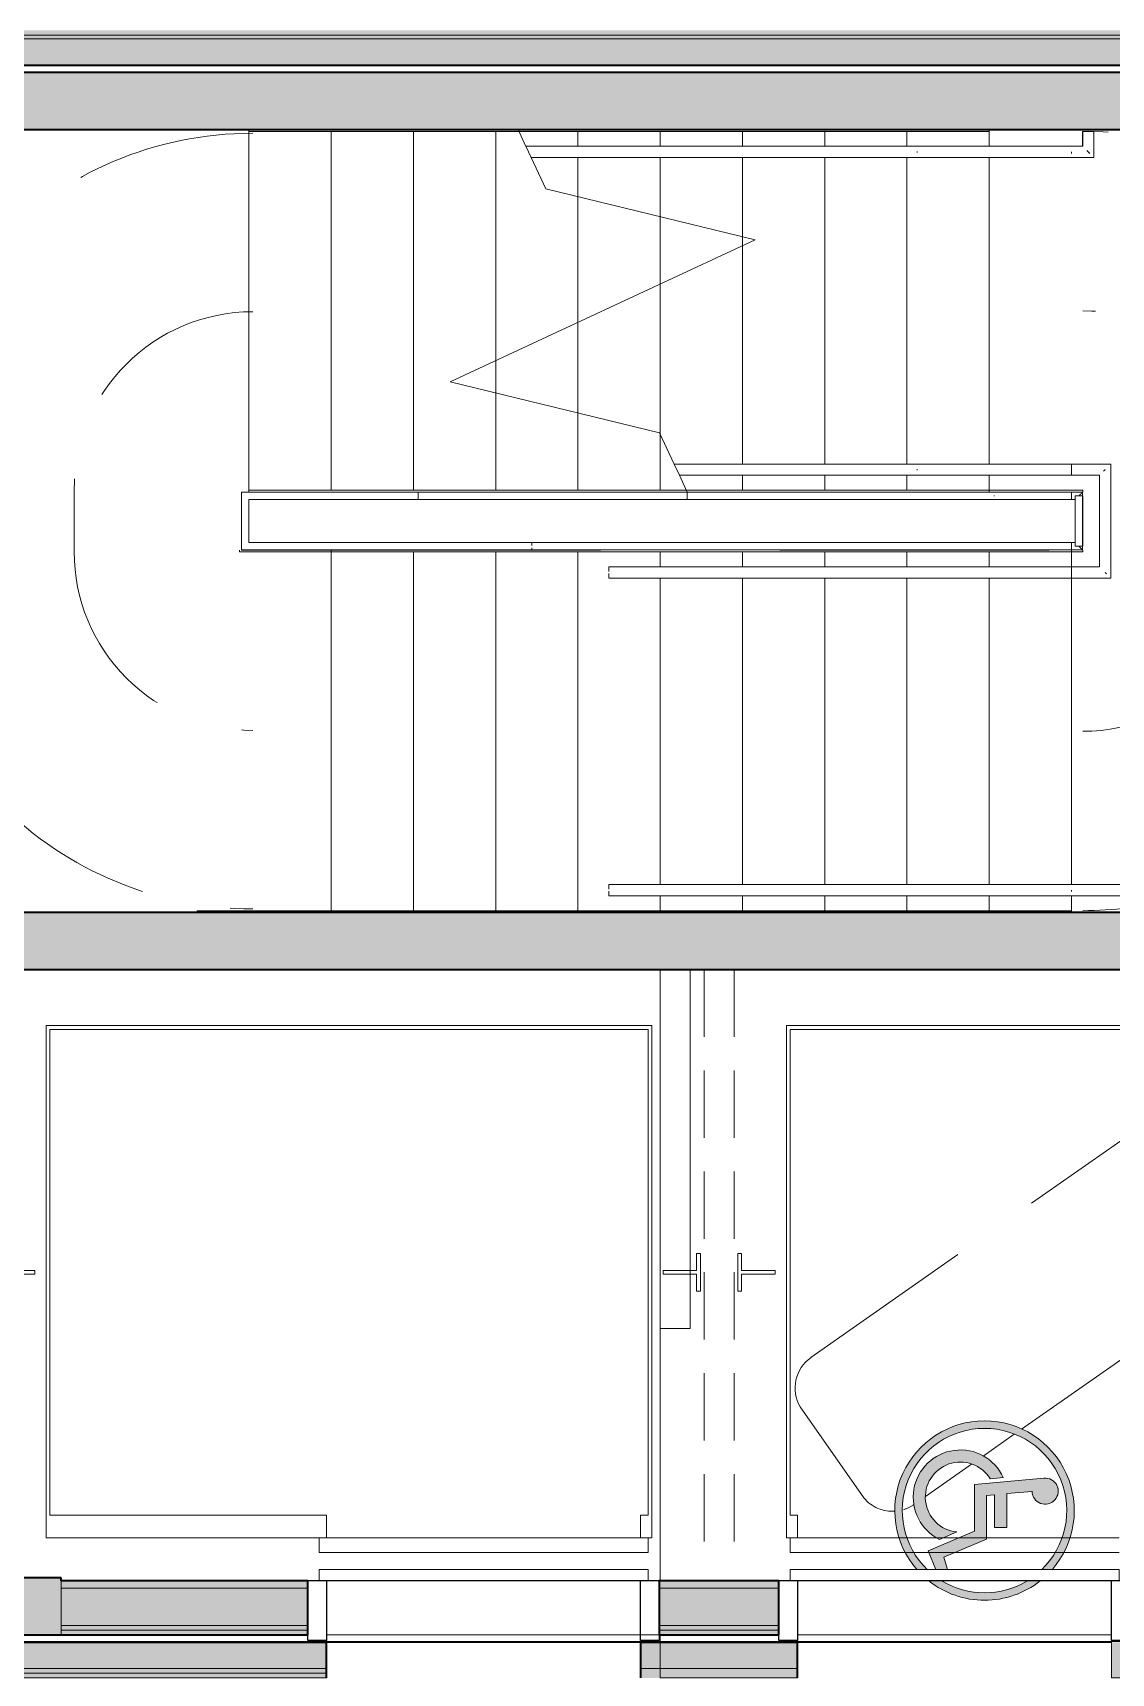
# Model space of a CAD drawing. Header units: inches. Extents: x 6 to 8416, y -388 to 6104.
# Drawn here: x 7378 to 7522.2, y 374.9 to 594.4 of the extents above; entities that cross this region are included whole.
import ezdxf

# ---------------------------------------------------------------- set-up
doc = ezdxf.new("R2010")
doc.units = ezdxf.units.IN
doc.header["$MEASUREMENT"] = 0
for name, pattern in [('Hidden 1_16_', [36, 24, -12]), ('Hidden 3_16_', [13.5, 9, -4.5]), ('Overhead 3_32_', [60, 36, -24])]:
    doc.linetypes.add(name, pattern=pattern)
for name, color, linetype, lineweight in [('A-DETL-GENF', 92, 'Continuous', 13), ('A-DOOR', 31, 'Continuous', 18), ('A-DOOR-FRAM', 31, 'Continuous', 25), ('A-FLOR', 192, 'Continuous', 18), ('A-FLOR-HRAL', 11, 'Continuous', 9), ('A-GENM', 13, 'Continuous', 18), ('A-ROOM', 32, 'Continuous', 13), ('A-WALL', 113, 'Continuous', 25), ('A-WALL-PATT', 111, 'Continuous', 35), ('I-WALL', 2, 'Continuous', 25), ('Q-SPCQ', 91, 'Continuous', 18), ('Q-SPCQ-HDLN', 91, 'Hidden 3_16_', 9), ('S-STRS', 31, 'Continuous', 9), ('S-STRS-MBND', 31, 'Overhead 3_32_', 9)]:
    doc.layers.add(name, color=color, linetype=linetype, lineweight=lineweight)

# ---------------------------------------------------------------- blocks, each defined once
blk = doc.blocks.new('SE Elevator-Duplex-Front Opening-AM - _Generic MRL - Passenger_ 3500lbs_ 350 fpm_ SO_ 8_-0_ Cab_ Side CWT-17838396-LEVEL 3 - PLAN Copy 1 Copy 1')
at = {"layer": 'Q-SPCQ'}
for p, q in [((-96, 27.04), (-96, -41.46)), ((-15, 27.04), (-96, 27.04)), ((-95.5, 26.54), (-95.5, -38.46)), ((-15.5, 26.54), (-95.5, 26.54)), ((-15.5, 26.54), (-15.5, -38.46)), ((-15, 27.04), (-15, -41.46)), ((3, 27.04), (3, -41.46)), ((3, 27.04), (84, 27.04)), ((3.5, 26.54), (3.5, -38.46)), ((3.5, 26.54), (83.5, 26.54)), ((-58.5, -38.46), (-95.5, -38.46)), ((-58.5, -38.46), (-58.5, -41.46)), ((-16.5, -38.46), (-16.5, -41.46)), ((-15.5, -38.46), (-16.5, -38.46)), ((3.5, -38.46), (4.5, -38.46)), ((4.5, -38.46), (4.5, -41.46)), ((-58.5, -41.46), (-96, -41.46)), ((-59.5, -41.46), (-59.5, -43.46)), ((-15.5, -41.46), (-59.5, -41.46)), ((-15, -41.46), (-16.5, -41.46)), ((-15.5, -43.46), (-15.5, -41.46)), ((3, -41.46), (4.5, -41.46)), ((3.5, -43.46), (3.5, -41.46)), ((3.5, -41.46), (47.5, -41.46)), ((-59.5, -43.46), (-15.5, -43.46)), ((47.5, -43.46), (3.5, -43.46))]:
    blk.add_line(p, q, dxfattribs=at)
at = {"layer": 'Q-SPCQ', "linetype": 'Hidden 1_16_', "lineweight": 9}
for p, q in [((6.29, -17.36), (66.94, 25.1)), ((80.71, 5.44), (34.46, -26.94)), ((13.36, -36.14), (4.83, -23.96)), ((33.48, -27.62), (29.3, -30.55)), ((27.77, -31.62), (21.61, -35.94))]:
    blk.add_line(p, q, dxfattribs=at)
at = {"layer": 'Q-SPCQ', "lineweight": 9}
for p, q in [((-8.5, -3.46), (-9, -3.46)), ((-9, -3.46), (-9, -5.71)), ((-8.5, -8.46), (-8.5, -3.46)), ((-3, -3.46), (-3.5, -3.46)), ((-3.5, -3.46), (-3.5, -8.46)), ((-3, -5.71), (-3, -3.46)), ((-97.5, -5.71), (-102, -5.71)), ((-102, -6.21), (-97.5, -6.21)), ((-97.5, -6.21), (-97.5, -5.71)), ((-9, -5.71), (-13.5, -5.71)), ((-13.5, -5.71), (-13.5, -6.21)), ((-13.5, -6.21), (-9, -6.21)), ((-9, -6.21), (-9, -8.46)), ((1.5, -5.71), (-3, -5.71)), ((-3, -8.46), (-3, -6.21)), ((-3, -6.21), (1.5, -6.21)), ((1.5, -6.21), (1.5, -5.71)), ((-9, -8.46), (-8.5, -8.46)), ((-3.5, -8.46), (-3, -8.46))]:
    blk.add_line(p, q, dxfattribs=at)
at = {"layer": 'Q-SPCQ', "linetype": 'Hidden 1_16_', "lineweight": 9}
for centre, start, end in [((9.16, -21.46), 125, 210), ((17.19, -32.93), 220, 274.3374), ((17.19, -32.93), 286.9106, 305)]:
    blk.add_arc(centre, 5, start, end, dxfattribs=at)
at = {"layer": 'Q-SPCQ-HDLN'}
for p, q in [((-8, 34.54), (-8, -46.46)), ((-4, 34.54), (-4, -46.46))]:
    blk.add_line(p, q, dxfattribs=at)
blk = doc.blocks.new('Handrail Type - Handrail_Internal_-3265049-LEVEL 3 - PLAN Copy 1 Copy 1')
at = {"layer": 'A-FLOR-HRAL', "lineweight": 18}
for p, q in [((3389.63, 536.69), (3367.49, 536.69)), ((3368.97, 535.86), (3368.97, 536.01)), ((3367.49, 535.19), (3389.63, 535.19))]:
    blk.add_line(p, q, dxfattribs=at)
blk = doc.blocks.new('Handrail Type - Handrail_Internal_-V475-LEVEL 3 - PLAN Copy 1 Copy 1')
at = {"layer": 'A-FLOR-HRAL', "lineweight": 18}
for p, q in [((3336.49, 536.69), (3337.19, 535.19)), ((3389.62, 536.69), (3336.49, 536.69)), ((3389.62, 535.19), (3389.62, 536.69)), ((3389.62, 535.19), (3337.19, 535.19))]:
    blk.add_line(p, q, dxfattribs=at)
blk = doc.blocks.new('Handrail Type - Handrail_Internal_-3267168-LEVEL 3 - PLAN Copy 1 Copy 1')
at = {"layer": 'A-FLOR-HRAL', "lineweight": 18}
for p, q in [((3389.83, 480.44), (3329.24, 480.44)), ((3329.24, 478.94), (3389.83, 478.94)), ((3404.63, 480.44), (3389.83, 480.44)), ((3389.83, 478.94), (3403.13, 478.94)), ((3403.13, 478.94), (3403.13, 476.94)), ((3404.63, 476.94), (3404.63, 480.44)), ((3403.68, 476.94), (3403.88, 476.94))]:
    blk.add_line(p, q, dxfattribs=at)
for points in [[(3389.63, 479.49), (3389.63, 479.55), (3389.63, 479.62), (3389.63, 479.69)], [(3403.68, 479.49), (3403.7, 479.51), (3403.73, 479.54), (3403.78, 479.59), (3403.83, 479.64), (3403.86, 479.67), (3403.88, 479.69)]]:
    blk.add_open_spline(points, degree=3, dxfattribs=at)
blk = doc.blocks.new('Handrail Type - Handrail_Internal_-V476-LEVEL 3 - PLAN Copy 1 Copy 1')
at = {"layer": 'A-FLOR-HRAL', "lineweight": 18}
for p, q in [((3327.75, 480.44), (3389.62, 480.44)), ((3327.75, 478.94), (3389.62, 478.94)), ((3327.77, 479.81), (3327.77, 480.44)), ((3327.77, 478.94), (3327.77, 479.56)), ((3389.62, 480.44), (3404.62, 480.44)), ((3389.62, 478.94), (3403.12, 478.94)), ((3403.12, 478.94), (3403.12, 476.94)), ((3404.62, 480.44), (3404.62, 476.94)), ((3404.62, 476.94), (3403.12, 476.94))]:
    blk.add_line(p, q, dxfattribs=at)
blk = doc.blocks.new('Top Rail Type - Top Rail_Internal_-8840568-LEVEL 3 - PLAN Copy 1 Copy 1')
at = {"layer": 'A-FLOR-HRAL', "lineweight": 18}
for p, q in [((3389.62, 532.94), (3378.31, 532.94)), ((3378.31, 531.94), (3389.62, 531.94)), ((3379.3, 532.38), (3379.3, 532.49))]:
    blk.add_line(p, q, dxfattribs=at)
at = {"layer": 'A-FLOR-HRAL', "lineweight": 18, "flags": 128}
blk.add_lwpolyline([(3389.62, 532.57), (3389.62, 532.44), (3389.62, 532.31)], dxfattribs=at)
blk = doc.blocks.new('Top Rail Type - Top Rail_Internal_-V784-LEVEL 3 - PLAN Copy 1 Copy 1')
at = {"layer": 'A-FLOR-HRAL', "linetype": 'Overhead 3_32_'}
for p, q in [((3278.62, 532.94), (3278.62, 527.69)), ((3281.12, 532.94), (3278.62, 532.94)), ((3279.62, 531.94), (3279.62, 527.69)), ((3281.12, 531.94), (3279.62, 531.94)), ((3302.24, 532.94), (3281.12, 532.94)), ((3302.24, 531.94), (3281.12, 531.94)), ((3302.24, 532.94), (3302.24, 531.94)), ((3278.62, 527.69), (3278.62, 525.19)), ((3279.62, 527.69), (3279.62, 526.19)), ((3278.62, 525.19), (3281.12, 525.19)), ((3279.62, 526.19), (3281.12, 526.19)), ((3281.12, 526.19), (3389.62, 526.19)), ((3281.12, 525.19), (3389.62, 525.19)), ((3389.62, 526.19), (3389.62, 525.19))]:
    blk.add_line(p, q, dxfattribs=at)
at = {"layer": 'A-FLOR-HRAL', "lineweight": 18}
for p, q in [((3338.24, 532.94), (3338.24, 531.94)), ((3389.62, 532.94), (3338.24, 532.94)), ((3389.62, 531.94), (3338.24, 531.94)), ((3389.62, 532.85), (3389.62, 532.94)), ((3389.62, 532), (3389.62, 532.79))]:
    blk.add_line(p, q, dxfattribs=at)
blk = doc.blocks.new('GM Clearance-Stair Landing-AM - GM Clearance-Stair Landing-AM-8922926-LEVEL 3 - PLAN Copy 1 Copy 1')
at = {"layer": 'A-GENM', "linetype": 'Hidden 1_16_', "lineweight": 9}
for p, q in [((-4.125, -23.875), (4.125, -23.875)), ((-4.125, -47.75), (4.125, -47.75))]:
    blk.add_line(p, q, dxfattribs=at)
for centre, radius, start, end in [((-4.125, 0), 47.75, 180, 270), ((-4.125, 0), 23.875, 180, 270), ((4.125, 0), 47.75, 270, 0), ((4.125, 0), 23.875, 270, 0)]:
    blk.add_arc(centre, radius, start, end, dxfattribs=at)
blk = doc.blocks.new('Handrail Type - Handrail_Internal_-8841090-LEVEL 3 - PLAN Copy 1 Copy 1')
at = {"layer": 'A-FLOR-HRAL', "lineweight": 18}
for p, q in [((3391.13, 581.19), (3391.13, 579.19)), ((3391.87, 581.19), (3391.68, 581.19)), ((3392.63, 577.69), (3392.63, 581.19)), ((3378.25, 579.19), (3367.49, 579.19)), ((3367.49, 577.69), (3378.25, 577.69)), ((3368.97, 578.36), (3368.97, 578.51)), ((3389.42, 579.19), (3378.25, 579.19)), ((3378.25, 577.69), (3389.42, 577.69)), ((3391.13, 579.19), (3389.6, 579.19)), ((3389.6, 577.69), (3392.63, 577.69))]:
    blk.add_line(p, q, dxfattribs=at)
for points in [[(3389.62, 578.44), (3389.62, 578.37), (3389.62, 578.3), (3389.62, 578.24)], [(3391.68, 578.63), (3391.7, 578.61), (3391.73, 578.58), (3391.78, 578.53), (3391.83, 578.48), (3391.87, 578.44), (3391.92, 578.39), (3391.97, 578.34), (3392.02, 578.29), (3392.05, 578.26), (3392.07, 578.24)]]:
    blk.add_open_spline(points, degree=3, dxfattribs=at)
blk = doc.blocks.new('Handrail Type - Handrail_Internal_-V785-LEVEL 3 - PLAN Copy 1 Copy 1')
at = {"layer": 'A-FLOR-HRAL', "lineweight": 18}
for p, q in [((3392.62, 581.19), (3391.12, 581.19)), ((3391.12, 581.19), (3391.12, 579.19)), ((3392.62, 581.19), (3392.62, 577.69)), ((3316.67, 579.19), (3317.37, 577.69)), ((3389.62, 579.19), (3316.67, 579.19)), ((3389.62, 577.69), (3317.37, 577.69)), ((3391.12, 579.19), (3389.62, 579.19)), ((3392.62, 577.69), (3389.62, 577.69))]:
    blk.add_line(p, q, dxfattribs=at)
blk = doc.blocks.new('Railing - Railing-8855897-LEVEL 3 - PLAN Copy 1 Copy 1')
at = {"layer": 'A-FLOR-HRAL', "lineweight": 18}
for p, q in [((3279.62, 532.94), (3278.62, 532.94)), ((3279.62, 532.94), (3278.62, 532.94)), ((3279.62, 532.94), (3278.62, 532.94)), ((3279.62, 532.94), (3278.62, 532.94)), ((3279.62, 532.94), (3278.62, 532.94)), ((3279.62, 532.94), (3278.62, 532.94)), ((3279.62, 532.94), (3278.62, 532.94)), ((3279.62, 532.94), (3278.62, 532.94)), ((3278.62, 532.94), (3278.62, 525.19)), ((3279.62, 532.94), (3278.62, 532.94)), ((3338.24, 532.94), (3279.62, 532.94)), ((3279.62, 531.94), (3279.62, 526.19)), ((3338.24, 531.94), (3279.62, 531.94)), ((3278.7, 525.19), (3279.62, 525.19)), ((3278.7, 525.19), (3279.62, 525.19)), ((3278.7, 525.19), (3279.62, 525.19)), ((3278.7, 525.19), (3279.62, 525.19)), ((3278.7, 525.19), (3279.62, 525.19)), ((3278.7, 525.19), (3279.62, 525.19)), ((3278.7, 525.19), (3279.62, 525.19)), ((3278.7, 525.19), (3279.62, 525.19)), ((3278.7, 525.19), (3279.62, 525.19)), ((3279.62, 526.19), (3317.46, 526.19)), ((3279.62, 525.19), (3317.46, 525.19)), ((3279.75, 525.19), (3317.46, 525.19)), ((3279.75, 525.19), (3317.46, 525.19)), ((3279.75, 525.19), (3317.46, 525.19)), ((3279.75, 525.19), (3317.46, 525.19)), ((3279.75, 525.19), (3317.46, 525.19)), ((3279.75, 525.19), (3317.46, 525.19)), ((3279.75, 525.19), (3317.46, 525.19)), ((3279.75, 525.19), (3317.46, 525.19))]:
    blk.add_line(p, q, dxfattribs=at)
blk = doc.blocks.new('Top Rail Type - Top Rail_Internal_-8856220-LEVEL 3 - PLAN Copy 1 Copy 1')
at = {"layer": 'A-FLOR-HRAL', "lineweight": 18}
for p, q in [((3389.62, 526.19), (3318.43, 526.19)), ((3318.43, 525.19), (3389.62, 525.19))]:
    blk.add_line(p, q, dxfattribs=at)
at = {"layer": 'A-FLOR-HRAL', "lineweight": 18, "flags": 128}
blk.add_lwpolyline([(3389.62, 525.82), (3389.62, 525.69), (3389.62, 525.56)], dxfattribs=at)
blk = doc.blocks.new('Top Rail Type - Top Rail_Internal_-V795-LEVEL 3 - PLAN Copy 1 Copy 1')
at = {"layer": 'A-FLOR-HRAL', "lineweight": 18}
for p, q in [((3317.44, 526.19), (3389.62, 526.19)), ((3317.44, 525.19), (3389.62, 525.19)), ((3317.46, 525.8), (3317.46, 526.19)), ((3317.46, 525.19), (3317.46, 525.47)), ((3389.62, 526.19), (3389.62, 525.19))]:
    blk.add_line(p, q, dxfattribs=at)
blk = doc.blocks.new('Handrail Type - Handrail_Internal_-8856233-LEVEL 3 - PLAN Copy 1 Copy 1')
at = {"layer": 'A-FLOR-HRAL', "lineweight": 18}
for p, q in [((3389.63, 522.94), (3329.24, 522.94)), ((3329.24, 521.44), (3389.63, 521.44))]:
    blk.add_line(p, q, dxfattribs=at)
blk = doc.blocks.new('Handrail Type - Handrail_Internal_-V796-LEVEL 3 - PLAN Copy 1 Copy 1')
at = {"layer": 'A-FLOR-HRAL', "lineweight": 18}
for p, q in [((3327.75, 522.94), (3389.62, 522.94)), ((3327.77, 522.31), (3327.77, 522.94)), ((3389.62, 522.94), (3389.62, 521.44)), ((3327.75, 521.44), (3389.62, 521.44)), ((3327.77, 521.44), (3327.77, 522.06))]:
    blk.add_line(p, q, dxfattribs=at)
blk = doc.blocks.new('GM Clearance-Stair Landing-AM - GM Clearance-Stair Landing-AM-V814-LEVEL 3 - PLAN Copy 1 Copy 1')
at = {"layer": 'A-GENM', "linetype": 'Hidden 1_16_', "lineweight": 9}
for p, q in [((-4.125, 48), (4.125, 48)), ((-4.125, 24), (4.125, 24))]:
    blk.add_line(p, q, dxfattribs=at)
for centre, radius, start, end in [((-4.125, 0), 48, 90, 178.19439), ((4.125, 0), 48, 16.42962, 90), ((-4.125, 0), 24, 90, 180), ((4.125, 0), 24, 360, 90), ((4.125, 0), 48, 360, 14.52869)]:
    blk.add_arc(centre, radius, start, end, dxfattribs=at)
blk = doc.blocks.new('Railing - Railing-10573952-LEVEL 3 - PLAN Copy 1 Copy 1')
at = {"layer": 'A-FLOR-HRAL', "lineweight": 18}
for p, q in [((3391.12, 532.94), (3389.63, 532.94)), ((3391.12, 532.94), (3389.63, 532.94)), ((3391.12, 532.94), (3389.63, 532.94)), ((3391.12, 532.94), (3389.63, 532.94)), ((3391.12, 532.94), (3389.63, 532.94)), ((3391.12, 532.94), (3389.63, 532.94)), ((3391.12, 532.94), (3389.63, 532.94)), ((3391.12, 532.94), (3389.63, 532.94)), ((3391.12, 532.94), (3389.63, 532.94)), ((3389.63, 531.94), (3390.13, 531.94)), ((3389.63, 531.94), (3390.13, 531.94)), ((3389.63, 531.94), (3390.13, 531.94)), ((3389.63, 531.94), (3390.13, 531.94)), ((3389.63, 531.94), (3390.13, 531.94)), ((3389.63, 531.94), (3390.13, 531.94)), ((3389.63, 531.94), (3390.13, 531.94)), ((3389.63, 531.94), (3390.13, 531.94)), ((3389.63, 531.94), (3390.13, 531.94)), ((3391.12, 532.44), (3391.12, 532.94)), ((3390.13, 526.19), (3389.63, 526.19)), ((3390.13, 526.19), (3389.63, 526.19)), ((3390.13, 526.19), (3389.63, 526.19)), ((3390.13, 526.19), (3389.63, 526.19)), ((3390.13, 526.19), (3389.63, 526.19)), ((3390.13, 526.19), (3389.63, 526.19)), ((3390.13, 526.19), (3389.63, 526.19)), ((3390.13, 526.19), (3389.63, 526.19)), ((3390.13, 526.19), (3389.63, 526.19)), ((3389.63, 525.19), (3391.12, 525.19)), ((3389.63, 525.19), (3391.12, 525.19)), ((3389.63, 525.19), (3391.12, 525.19)), ((3389.63, 525.19), (3391.12, 525.19)), ((3389.63, 525.19), (3391.12, 525.19)), ((3389.63, 525.19), (3391.12, 525.19)), ((3389.63, 525.19), (3391.12, 525.19)), ((3389.63, 525.19), (3391.12, 525.19)), ((3389.63, 525.19), (3391.12, 525.19)), ((3391.12, 525.19), (3391.12, 525.69))]:
    blk.add_line(p, q, dxfattribs=at)
for points, knots in [([(3391.12, 532.94), (3391.12, 532.94), (3391.12, 532.93), (3391.09, 532.9), (3391.06, 532.87), (3391.03, 532.84), (3391, 532.81), (3390.97, 532.78), (3390.94, 532.75), (3390.9, 532.71), (3390.88, 532.69), (3390.85, 532.66), (3390.82, 532.63), (3390.79, 532.6), (3390.75, 532.57), (3390.72, 532.53), (3390.69, 532.5), (3390.66, 532.47), (3390.64, 532.45), (3390.62, 532.44)], [-1, -1, -1, -1, -0.9166667, -0.875, -0.8333333, -0.7916667, -0.7708333, -0.75, -0.7083333, -0.6875, -0.6666667, -0.6458333, -0.625, -0.6041667, -0.5833333, -0.5625, -0.5416667, -0.5208333, -0.5, -0.5, -0.5, -0.5]), ([(3390.62, 525.69), (3390.64, 525.67), (3390.66, 525.65), (3390.69, 525.62), (3390.72, 525.59), (3390.75, 525.56), (3390.79, 525.53), (3390.82, 525.49), (3390.85, 525.46), (3390.88, 525.44), (3390.9, 525.41), (3390.94, 525.37), (3390.97, 525.34), (3391, 525.31), (3391.03, 525.28), (3391.06, 525.25), (3391.09, 525.22), (3391.12, 525.19), (3391.12, 525.19), (3391.12, 525.19)], [0.5, 0.5, 0.5, 0.5, 0.5208333, 0.5416667, 0.5625, 0.5833333, 0.6041667, 0.625, 0.6458333, 0.6666667, 0.6875, 0.7083333, 0.75, 0.7708333, 0.7916667, 0.8333333, 0.875, 0.9166667, 1, 1, 1, 1])]:
    blk.add_open_spline(points, degree=3, knots=knots, dxfattribs=at)
blk = doc.blocks.new('Handrail Type - Handrail_Internal_-10573953-LEVEL 3 - PLAN Copy 1 Copy 1')
at = {"layer": 'A-FLOR-HRAL', "lineweight": 18}
for p, q in [((3389.62, 535.94), (3389.62, 535.74)), ((3394.88, 536.69), (3389.62, 536.69)), ((3394.88, 521.44), (3394.88, 536.69)), ((3389.62, 535.19), (3393.38, 535.19)), ((3393.38, 535.19), (3393.38, 522.94)), ((3393.38, 522.94), (3389.62, 522.94)), ((3389.62, 522.19), (3389.62, 521.99)), ((3389.62, 521.44), (3394.88, 521.44))]:
    blk.add_line(p, q, dxfattribs=at)
for points in [[(3393.93, 535.74), (3393.95, 535.76), (3393.98, 535.79), (3394.03, 535.84), (3394.08, 535.89), (3394.11, 535.92), (3394.12, 535.94)], [(3394.12, 522.19), (3394.14, 522.17), (3394.17, 522.14), (3394.22, 522.09), (3394.27, 522.04), (3394.3, 522.01), (3394.32, 521.99)]]:
    blk.add_open_spline(points, degree=3, dxfattribs=at)
blk = doc.blocks.new('Handrail Type - Handrail_Internal_-V815-LEVEL 3 - PLAN Copy 1 Copy 1')
at = {"layer": 'A-FLOR-HRAL', "lineweight": 18}
for p, q in [((3389.62, 536.69), (3389.62, 535.19)), ((3389.62, 536.69), (3394.87, 536.69)), ((3394.87, 536.69), (3394.87, 521.44)), ((3389.62, 535.19), (3393.37, 535.19)), ((3393.37, 535.19), (3393.37, 522.94)), ((3389.62, 521.44), (3389.62, 522.94)), ((3393.37, 522.94), (3389.62, 522.94)), ((3394.87, 521.44), (3389.62, 521.44))]:
    blk.add_line(p, q, dxfattribs=at)
blk = doc.blocks.new('Top Rail Type - Top Rail_Internal_-10573954-LEVEL 3 - PLAN Copy 1 Copy 1')
at = {"layer": 'A-FLOR-HRAL', "lineweight": 18}
for p, q in [((3390.13, 532.44), (3390.13, 525.69)), ((3390.75, 532.44), (3390.5, 532.44)), ((3391.13, 525.69), (3391.13, 532.44)), ((3390.5, 525.69), (3390.75, 525.69))]:
    blk.add_line(p, q, dxfattribs=at)
blk = doc.blocks.new('Top Rail Type - Top Rail_Internal_-V816-LEVEL 3 - PLAN Copy 1 Copy 1')
at = {"layer": 'A-FLOR-HRAL', "lineweight": 18}
for p, q in [((3391.12, 532.44), (3390.12, 532.44)), ((3390.12, 532.44), (3390.12, 525.69)), ((3391.12, 532.44), (3391.12, 525.69)), ((3390.47, 525.69), (3390.12, 525.69)), ((3391.12, 525.69), (3390.62, 525.69))]:
    blk.add_line(p, q, dxfattribs=at)
blk = doc.blocks.new('Railing - Filled-1606433-LEVEL 3 - PLAN Copy 1 Copy 1')
at = {"layer": 'A-DETL-GENF', "lineweight": 18}
h = blk.add_hatch(color=256, dxfattribs=at)
h.paths.add_polyline_path([(0, -12), (2.34, -11.77), (4.59, -11.09), (6.67, -9.98), (7.4, -9.37), (5.64, -9.37), (4.47, -10.05), (2.29, -10.76), (0, -11), (-2.29, -10.76), (-4.47, -10.05), (-5.64, -9.37), (-7.4, -9.37), (-6.67, -9.98), (-4.59, -11.09), (-2.34, -11.77)])
h.paths.add_polyline_path([(8.32, -7.87), (8.99, -7.87), (10.05, -6.53), (11.09, -4.59), (11.77, -2.34), (12, 0), (11.77, 2.34), (11.09, 4.59), (9.98, 6.67), (8.49, 8.49), (6.67, 9.98), (4.59, 11.09), (2.34, 11.77), (0, 12), (-2.34, 11.77), (-4.59, 11.09), (-6.67, 9.98), (-8.49, 8.49), (-9.98, 6.67), (-11.09, 4.59), (-11.77, 2.34), (-12, 0), (-11.77, -2.34), (-11.09, -4.59), (-9.98, -6.67), (-8.99, -7.87), (-7.6, -7.87), (-8.17, -7.36), (-9.53, -5.5), (-10.46, -3.4), (-10.94, -1.15), (-10.94, 1.15), (-10.46, 3.4), (-9.53, 5.5), (-8.09, 7.44), (-6.47, 8.9), (-4.47, 10.05), (-2.29, 10.76), (0, 11), (2.29, 10.76), (4.47, 10.05), (6.47, 8.9), (8.17, 7.36), (9.53, 5.5), (10.46, 3.4), (10.94, 1.15), (10.94, -1.15), (10.46, -3.4), (9.53, -5.5), (7.6, -7.87)])
h.paths.add_polyline_path([(-5.89, -7.87), (-4.96, -7.87), (-5.43, -6.24), (0.26, -3.82), (0.26, 2.02), (1.34, 2.12), (1.34, -2.25), (2.96, -2.25), (2.96, 2.27), (6.35, 2.57), (6.84, 1.38), (7.59, 0.92), (8.46, 0.88), (9.24, 1.27), (9.74, 1.99), (9.83, 2.86), (9.18, 3.97), (8.38, 4.32), (7.94, 4.34), (-1.36, 3.5), (-1.36, -2.75), (-7.56, -5.38), (-6.5, -7.87)])
h.paths.add_polyline_path([(-6.04, -3.85), (-3.71, -2.86), (-4.86, -2.59), (-5.91, -2.04), (-6.79, -1.24), (-7.44, -0.25), (-7.82, 0.87), (-7.9, 2.05), (-7.65, 3.31), (-7.19, 4.29), (-6.44, 5.21), (-5.48, 5.91), (-4.38, 6.34), (-3.2, 6.48), (-2.03, 6.33), (-0.93, 5.88), (0.02, 5.18), (0.76, 4.25), (2.52, 4.41), (1.67, 5.78), (0.51, 6.88), (-0.89, 7.66), (-2.44, 8.06), (-4.05, 8.06), (-5.6, 7.65), (-7, 6.86), (-8.15, 5.74), (-8.99, 4.38), (-9.45, 2.84), (-9.51, 1.24), (-9.17, -0.33), (-8.09, -2.15), (-7.37, -2.96)])
h = blk.add_hatch(color=256, dxfattribs=at)
h.paths.add_polyline_path([(0, -12), (2.34, -11.77), (4.59, -11.09), (6.67, -9.98), (7.4, -9.37), (5.64, -9.37), (4.47, -10.05), (2.29, -10.76), (0, -11), (-2.29, -10.76), (-4.47, -10.05), (-5.64, -9.37), (-7.4, -9.37), (-6.67, -9.98), (-4.59, -11.09), (-2.34, -11.77)])
h.paths.add_polyline_path([(-8.32, -7.87), (-7.6, -7.87), (-8.17, -7.36), (-9.53, -5.5), (-10.46, -3.4), (-10.94, -1.15), (-10.94, 1.15), (-10.46, 3.4), (-9.53, 5.5), (-8.09, 7.44), (-6.47, 8.9), (-4.47, 10.05), (-2.29, 10.76), (0, 11), (2.29, 10.76), (4.47, 10.05), (6.47, 8.9), (8.17, 7.36), (9.53, 5.5), (10.46, 3.4), (10.94, 1.15), (10.94, -1.15), (10.46, -3.4), (9.53, -5.5), (7.6, -7.87), (8.99, -7.87), (10.05, -6.53), (11.09, -4.59), (11.77, -2.34), (12, 0), (11.77, 2.34), (11.09, 4.59), (9.98, 6.67), (8.49, 8.49), (6.67, 9.98), (4.59, 11.09), (2.34, 11.77), (0, 12), (-2.34, 11.77), (-4.59, 11.09), (-6.67, 9.98), (-8.49, 8.49), (-9.98, 6.67), (-11.09, 4.59), (-11.77, 2.34), (-12, 0), (-11.77, -2.34), (-11.09, -4.59), (-9.98, -6.67), (-8.99, -7.87)])
h.paths.add_polyline_path([(-6.5, -7.87), (-4.96, -7.87), (-5.43, -6.24), (0.26, -3.82), (0.26, 2.02), (1.34, 2.12), (1.34, -2.25), (2.96, -2.25), (2.96, 2.27), (6.35, 2.57), (6.84, 1.38), (7.59, 0.92), (8.46, 0.88), (9.24, 1.27), (9.74, 1.99), (9.83, 2.86), (9.18, 3.97), (8.38, 4.32), (7.94, 4.34), (-1.36, 3.5), (-1.36, -2.75), (-7.56, -5.38), (-7.07, -6.53)])
h.paths.add_polyline_path([(-6.04, -3.85), (-3.71, -2.86), (-4.86, -2.59), (-5.91, -2.04), (-6.79, -1.24), (-7.44, -0.25), (-7.82, 0.87), (-7.9, 2.05), (-7.65, 3.31), (-7.19, 4.29), (-6.44, 5.21), (-5.48, 5.91), (-4.38, 6.34), (-3.2, 6.48), (-2.03, 6.33), (-0.93, 5.88), (0.02, 5.18), (0.76, 4.25), (2.52, 4.41), (1.67, 5.78), (0.51, 6.88), (-0.89, 7.66), (-2.44, 8.06), (-4.05, 8.06), (-5.6, 7.65), (-7, 6.86), (-8.15, 5.74), (-8.99, 4.38), (-9.45, 2.84), (-9.51, 1.24), (-9.17, -0.33), (-8.09, -2.15), (-7.37, -2.96)])
at = {"layer": 'A-DETL-GENF', "lineweight": 9}
for p, q in [((0.76, 4.25), (2.52, 4.41)), ((7.94, 4.34), (-1.36, 3.5)), ((-1.36, 3.5), (-1.36, -2.75)), ((2.96, 2.27), (6.35, 2.57)), ((2.96, -2.25), (2.96, 2.27)), ((0.26, 2.02), (1.34, 2.12)), ((0.26, -3.82), (0.26, 2.02)), ((1.34, 2.12), (1.34, -2.25)), ((-1.36, -2.75), (-7.56, -5.38)), ((-6.04, -3.85), (-3.71, -2.86)), ((-5.43, -6.24), (0.26, -3.82)), ((1.34, -2.25), (2.96, -2.25)), ((-7.56, -5.38), (-6.5, -7.87)), ((-4.96, -7.87), (-5.43, -6.24))]:
    blk.add_line(p, q, dxfattribs=at)
for centre, radius, start, end in [((0, 0), 12, 90, 221.2244), ((0, 0), 11, 90, 226.0128), ((0, 0), 12, 318.7756, 90), ((0, 0), 11, 313.9872, 90), ((-3.23, 1.8), 6.31, 24.4657, 243.5343), ((-3.23, 1.8), 4.69, 31.605, 264.0792), ((8.1, 2.6), 1.75, 180.8371, 95.1483), ((0, 0), 12, 231.7071, 270), ((0, 0), 11, 238.9658, 270), ((0, 0), 12, 270, 308.2929), ((0, 0), 11, 270, 301.0342)]:
    blk.add_arc(centre, radius, start, end, dxfattribs=at)
at = {"layer": 'A-FLOR-HRAL', "lineweight": 18}
for p, q in [((2.52, 4.41), (0.76, 4.25)), ((-1.36, 3.5), (7.94, 4.34)), ((-1.36, -2.75), (-1.36, 3.5)), ((6.35, 2.57), (2.96, 2.27)), ((2.96, 2.27), (2.96, -2.25)), ((1.34, 2.12), (0.26, 2.02)), ((0.26, 2.02), (0.26, -3.82)), ((1.34, -2.25), (1.34, 2.12)), ((-7.56, -5.38), (-1.36, -2.75)), ((-3.71, -2.86), (-6.04, -3.85)), ((0.26, -3.82), (-5.43, -6.24)), ((2.96, -2.25), (1.34, -2.25)), ((-6.5, -7.87), (-7.56, -5.38)), ((-5.43, -6.24), (-4.96, -7.87))]:
    blk.add_line(p, q, dxfattribs=at)
for centre, radius, start, end in [((0, 0), 12, 90, 221.2244), ((0, 0), 11, 90, 226.0128), ((0, 0), 12, 318.7756, 90), ((0, 0), 11, 313.9872, 90), ((-3.23, 1.8), 6.31, 24.4657, 243.5343), ((-3.23, 1.8), 4.69, 31.605, 264.0792), ((8.1, 2.6), 1.75, 180.8371, 95.1483), ((8.1, 2.6), 1.75, 180.8371, 209.7119), ((8.1, 2.6), 1.75, 8.5237, 37.3986), ((0, 0), 12, 231.7071, 270), ((0, 0), 11, 238.9658, 270), ((0, 0), 12, 270, 308.2929), ((0, 0), 11, 270, 301.0342)]:
    blk.add_arc(centre, radius, start, end, dxfattribs=at)
blk = doc.blocks.new('Railing - Railing-16852819-LEVEL 3 - PLAN Copy 1 Copy 1')
blk.add_blockref('Railing - Filled-1606433-LEVEL 3 - PLAN Copy 1 Copy 1', (3378, 396.69))
blk = doc.blocks.new('Elevator-Hoistway Door-Flush-AM - Single 42_ x 84__ 2_ Frame-17838471-LEVEL 3 - PLAN Copy 1 Copy 1')
at = {"layer": 'A-DOOR'}
for p, q in [((-22, 5.63), (22, 5.63)), ((-22, 4.13), (-22, 5.63)), ((22, 5.63), (22, 4.13)), ((22, 4.13), (-22, 4.13))]:
    blk.add_line(p, q, dxfattribs=at)
at = {"layer": 'A-DOOR-FRAM'}
for p, q in [((-23.5, 4.13), (-21, 4.13)), ((-23.5, -3.87), (-23.5, 4.13)), ((-21, 4.13), (-21, -3.87)), ((21, 4.13), (23.5, 4.13)), ((21, -3.87), (21, 4.13)), ((23.5, 4.13), (23.5, -3.87)), ((-21, -3.87), (-23.5, -3.87)), ((23.5, -3.87), (21, -3.87))]:
    blk.add_line(p, q, dxfattribs=at)

msp = doc.modelspace()

# ---------------------------------------------------------------- hatches: boundary and pattern name
at = {"layer": 'A-WALL-PATT'}
msp.add_hatch(color=10, dxfattribs=at).paths.add_polyline_path([(7514.07053685, 593.56077679), (7580.79033733, 593.56077679), (7580.79033733, 594.06077679), (7345.29033733, 594.06077679), (7345.35803685, 593.56077679), (7497.19928685, 593.56077679)])
at = {"layer": 'A-WALL-PATT', "lineweight": 25}
for points in [[(7514.07053685, 581.43577679), (7581.79033733, 581.43577679), (7581.79033733, 589.06077679), (7349.79033733, 589.06077679), (7349.79033733, 581.43577679), (7497.19928685, 581.43577679)], [(7446.58553685, 469.06077679), (7574.16533733, 469.06077679), (7574.16533733, 476.68577679), (7357.41533733, 476.68577679), (7357.41533733, 469.06077679), (7379.10053685, 469.06077679)], [(7379.10053685, 380.06077679), (7381.79033733, 380.06077679), (7381.79033733, 387.68577679), (7357.79033733, 387.68577679), (7357.79033733, 380.06077679), (7362.22928685, 380.06077679)]]:
    msp.add_hatch(color=10, dxfattribs=at).paths.add_polyline_path(points)
h = msp.add_hatch(color=10, dxfattribs=at)
h.paths.add_polyline_path([(7547.81303685, 386.31077679), (7557.79033733, 386.31077679), (7557.79033733, 387.31077679), (7524.79033733, 387.31077679), (7524.79033733, 386.31077679)])
h.paths.add_polyline_path([(7414.79033733, 386.31077679), (7414.79033733, 387.31077679), (7381.79033733, 387.31077679), (7381.79033733, 386.31077679)])
h.paths.add_polyline_path([(7477.79033733, 386.31077679), (7477.79033733, 387.31077679), (7461.79033733, 387.31077679), (7461.79033733, 386.31077679)])
at = {"layer": 'A-WALL-PATT'}
h = msp.add_hatch(color=10, dxfattribs=at)
h.paths.add_polyline_path([(7547.81303685, 380.68577679), (7557.79033733, 380.68577679), (7557.79033733, 381.31077679), (7524.79033733, 381.31077679), (7524.79033733, 380.68577679)])
h.paths.add_polyline_path([(7381.79033733, 380.68577679), (7414.79033733, 380.68577679), (7414.79033733, 381.31077679), (7381.79033733, 381.31077679)])
h.paths.add_polyline_path([(7461.79033733, 380.68577679), (7477.79033733, 380.68577679), (7477.79033733, 381.31077679), (7461.79033733, 381.31077679)])
h = msp.add_hatch(color=10, dxfattribs=at)
h.paths.add_polyline_path([(7557.79033733, 380.06077679), (7557.79033733, 380.68577679), (7524.79033733, 380.68577679), (7524.79033733, 380.06077679), (7547.81303685, 380.06077679)])
h.paths.add_polyline_path([(7414.79033733, 380.06077679), (7414.79033733, 380.68577679), (7381.79033733, 380.68577679), (7381.79033733, 380.06077679)])
h.paths.add_polyline_path([(7461.79033733, 380.06077679), (7477.79033733, 380.06077679), (7477.79033733, 380.68577679), (7461.79033733, 380.68577679)])
at = {"layer": 'I-WALL'}
h = msp.add_hatch(color=10, dxfattribs=at)
h.paths.add_polyline_path([(7586.29033733, 594.06077679), (7586.91533733, 594.06077679), (7586.79033733, 594.68577679), (7586.29033733, 594.68577679)])
h.paths.add_polyline_path([(7480.32803685, 594.06077679), (7580.79033733, 594.06077679), (7580.79033733, 594.68577679), (7344.66533733, 594.68577679), (7344.66533733, 594.06077679), (7446.58553685, 594.06077679)])
msp.add_hatch(color=10, dxfattribs=at).paths.add_polyline_path([(7586.29033733, 590.06077679), (7586.29033733, 593.56077679), (7345.29033733, 593.56077679), (7345.35803685, 590.06077679), (7582.79033733, 590.06077679)])
h = msp.add_hatch(color=10, dxfattribs=at)
h.paths.add_polyline_path([(7547.81303685, 381.31077679), (7557.79033733, 381.31077679), (7557.79033733, 386.31077679), (7524.79033733, 386.31077679), (7524.79033733, 381.31077679)])
h.paths.add_polyline_path([(7461.79033733, 381.31077679), (7477.79033733, 381.31077679), (7477.79033733, 386.31077679), (7461.79033733, 386.31077679)])
h.paths.add_polyline_path([(7414.79033733, 381.31077679), (7414.79033733, 386.31077679), (7381.79033733, 386.31077679), (7381.79033733, 381.31077679)])
h = msp.add_hatch(color=10, dxfattribs=at)
h.paths.add_polyline_path([(7585.16533733, 375.56077679), (7585.16533733, 379.06077679), (7522.29033733, 379.06077679), (7522.29033733, 375.56077679), (7581.55553685, 375.56077679)])
h.paths.add_polyline_path([(7480.29033733, 375.56077679), (7480.29033733, 379.06077679), (7459.29033733, 379.06077679), (7459.29033733, 375.56077679)])
h.paths.add_polyline_path([(7362.22928685, 375.56077679), (7417.29033733, 375.56077679), (7417.29033733, 379.06077679), (7353.29033733, 379.06077679), (7353.29033733, 375.56077679)])
h = msp.add_hatch(color=10, dxfattribs=at)
h.paths.add_polyline_path([(7581.55553685, 374.93577679), (7585.16533733, 374.93577679), (7585.16533733, 375.56077679), (7522.29033733, 375.56077679), (7522.29033733, 374.93577679), (7547.81303685, 374.93577679)])
h.paths.add_polyline_path([(7417.29033733, 374.93577679), (7417.29033733, 375.56077679), (7352.66533733, 375.56077679), (7352.66533733, 374.93577679), (7379.10053685, 374.93577679)])
h.paths.add_polyline_path([(7459.29033733, 374.93577679), (7480.29033733, 374.93577679), (7480.29033733, 375.56077679), (7459.29033733, 375.56077679)])
h = msp.add_hatch(color=10, dxfattribs=at)
h.paths.add_polyline_path([(7459.29033733, 374.31077679), (7480.29033733, 374.31077679), (7480.29033733, 374.93577679), (7459.29033733, 374.93577679)])
h.paths.add_polyline_path([(7522.29033733, 374.31077679), (7585.16533733, 374.31077679), (7585.16533733, 374.93577679), (7522.29033733, 374.93577679)])
h.paths.add_polyline_path([(7417.29033733, 374.31077679), (7417.29033733, 374.93577679), (7352.04033733, 374.93577679), (7352.04033733, 374.31077679), (7379.10053685, 374.31077679)])

# ---------------------------------------------------------------- linework, layer by layer
at = {"layer": 'A-FLOR'}
for p, q in [((7505.91533733, 533.18577679), (7518.41533733, 533.18577679)), ((7518.41533733, 533.18577679), (7518.41533733, 532.93577679)), ((7518.41533733, 524.93577679), (7516.91533733, 524.93577679)), ((7516.91533733, 524.93577679), (7516.91533733, 523.00862331)), ((7518.41533733, 525.18577679), (7518.41533733, 524.93577679)), ((7516.91533733, 521.43577679), (7516.91533733, 480.43577679)), ((7516.91533733, 478.93577679), (7516.91533733, 476.93577679)), ((7460.29033733, 461.06077679), (7380.29033733, 461.06077679)), ((7380.29033733, 461.06077679), (7380.29033733, 396.06077679)), ((7460.29033733, 396.06077679), (7460.29033733, 461.06077679)), ((7380.29033733, 396.06077679), (7417.29033733, 396.06077679)), ((7417.29033733, 396.06077679), (7417.29033733, 393.06077679)), ((7459.29033733, 393.06077679), (7459.29033733, 396.06077679)), ((7459.29033733, 396.06077679), (7460.29033733, 396.06077679)), ((7417.29033733, 393.06077679), (7459.29033733, 393.06077679)), ((7582.79033733, 379.18577679), (7356.79033733, 379.18577679)), ((7417.29033733, 379.06077679), (7459.29033733, 379.06077679)), ((7480.32803685, 379.06077679), (7522.29033733, 379.06077679))]:
    msp.add_line(p, q, dxfattribs=at)
at = {"layer": 'A-ROOM', "lineweight": 9, "flags": 128}
for points in [[(7574.16533733, 581.43577679), (7357.41533733, 581.43577679), (7357.41533733, 496.81077679), (7362.29033733, 496.81077679), (7362.29033733, 476.68577679), (7461.91533735, 476.68577679), (7465.91533735, 476.68577679), (7574.16533733, 476.68577679)], [(7461.91533735, 469.06077679), (7362.29033733, 469.06077679), (7362.29033733, 387.68577679), (7381.79033733, 387.68577679), (7381.79033733, 387.31077679), (7417.29033733, 387.31077679), (7461.91533735, 387.31077679), (7461.91533735, 421.06077678)], [(7574.16533733, 387.68577679), (7574.16533733, 469.06077679), (7465.91533735, 469.06077679), (7465.91533735, 421.06077678), (7461.91533735, 421.06077678), (7461.91533735, 387.31077679), (7480.29033733, 387.31077679), (7522.29033733, 387.31077679), (7557.79033733, 387.31077679), (7557.79033733, 387.68577679)], [(7352.04033733, 269.18577679), (7581.79033733, 269.18577679), (7581.79033733, 374.31077679), (7522.29033733, 374.31077679), (7522.29033733, 380.06077679), (7480.29033733, 380.06077679), (7480.29033733, 374.31077679), (7461.91533735, 374.31077679), (7461.91533735, 376.68577679), (7461.91533735, 380.06077679), (7417.29033733, 380.06077679), (7417.29033733, 374.31077679), (7362.29033733, 374.31077679), (7362.29033733, 321.81077679), (7352.04033733, 321.81077679)]]:
    msp.add_lwpolyline(points, close=True, dxfattribs=at)
at = {"layer": 'A-WALL', "lineweight": 9}
for p, q in [((7580.79033733, 594.06077679), (7345.29033733, 594.06077679)), ((7580.79033733, 593.56077679), (7345.29033733, 593.56077679)), ((7381.79033733, 380.06077679), (7381.79033733, 387.31077679)), ((7381.79033733, 386.31077679), (7414.79033733, 386.31077679)), ((7461.79033733, 386.31077679), (7477.79033733, 386.31077679)), ((7381.79033733, 381.31077679), (7414.79033733, 381.31077679)), ((7381.79033733, 380.68577679), (7414.79033733, 380.68577679)), ((7461.79033733, 381.31077679), (7477.79033733, 381.31077679)), ((7461.79033733, 380.68577679), (7477.79033733, 380.68577679)), ((7417.29033733, 375.56077679), (7353.29033733, 375.56077679)), ((7480.29033733, 375.56077679), (7459.29033733, 375.56077679)), ((7417.29033733, 374.93577679), (7352.66533733, 374.93577679))]:
    msp.add_line(p, q, dxfattribs=at)
at = {"layer": 'I-WALL', "lineweight": 35}
for p, q in [((7348.79033733, 590.06077679), (7582.79033733, 590.06077679)), ((7581.79033733, 589.06077679), (7349.79033733, 589.06077679)), ((7357.41533733, 581.43577679), (7574.16533733, 581.43577679)), ((7581.79033733, 476.68577679), (7357.41533733, 476.68577679)), ((7365.41533733, 469.06077679), (7574.16533733, 469.06077679)), ((7381.79033733, 387.68577679), (7365.41533733, 387.68577679)), ((7381.79033733, 387.31077679), (7381.79033733, 387.68577679)), ((7414.79033733, 387.31077679), (7381.79033733, 387.31077679)), ((7414.79033733, 380.06077679), (7414.79033733, 387.31077679)), ((7477.79033733, 387.31077679), (7461.79033733, 387.31077679)), ((7461.79033733, 387.31077679), (7461.79033733, 380.06077679)), ((7477.79033733, 380.06077679), (7477.79033733, 387.31077679)), ((7357.79033733, 380.06077679), (7414.79033733, 380.06077679)), ((7461.79033733, 380.06077679), (7477.79033733, 380.06077679)), ((7417.29033733, 379.06077679), (7356.79033733, 379.06077679)), ((7417.29033733, 374.31077679), (7417.29033733, 379.06077679)), ((7480.29033733, 379.06077679), (7459.29033733, 379.06077679)), ((7459.29033733, 379.06077679), (7459.29033733, 374.31077679)), ((7480.29033733, 374.31077679), (7480.29033733, 379.06077679))]:
    msp.add_line(p, q, dxfattribs=at)
at = {"layer": 'S-STRS'}
for p, q in [((7413.89340422, 581.18577679), (7406.91533733, 581.18577679)), ((7406.91533733, 533.18577679), (7406.91533733, 581.18577679)), ((7409.49346233, 581.18577679), (7406.91533733, 581.18577679)), ((7417.91533733, 581.18577679), (7413.89340422, 581.18577679)), ((7428.91533733, 581.18577679), (7417.91533733, 581.18577679)), ((7417.91533733, 533.18577679), (7417.91533733, 581.18577679)), ((7439.91533733, 581.18577679), (7428.91533733, 581.18577679)), ((7428.91533733, 533.18577679), (7428.91533733, 581.18577679)), ((7443.03191425, 581.18577679), (7439.91533733, 581.18577679)), ((7439.91533733, 550.51386514), (7439.91533733, 581.18577679)), ((7450.91533733, 581.18577679), (7443.03191425, 581.18577679)), ((7461.91533733, 581.18577679), (7450.91533733, 581.18577679)), ((7450.91533733, 579.18577679), (7450.91533733, 581.18577679)), ((7472.91533733, 581.18577679), (7461.91533733, 581.18577679)), ((7461.91533733, 579.18577679), (7461.91533733, 581.18577679)), ((7483.91533733, 581.18577679), (7472.91533733, 581.18577679)), ((7472.91533733, 579.18577679), (7472.91533733, 581.18577679)), ((7494.91533733, 581.18577679), (7483.91533733, 581.18577679)), ((7483.91533733, 579.18577679), (7483.91533733, 581.18577679)), ((7505.91533733, 581.18577679), (7494.91533733, 581.18577679)), ((7494.91533733, 579.18577679), (7494.91533733, 581.18577679)), ((7505.91533733, 581.18577679), (7505.91533733, 581.43577679)), ((7505.91533733, 579.18577679), (7505.91533733, 581.18577679)), ((7450.91533733, 572.45448721), (7450.91533733, 577.68577679)), ((7461.91533733, 569.78114966), (7461.91533733, 577.68577679)), ((7472.91533733, 567.10781212), (7472.91533733, 577.68577679)), ((7483.91533733, 536.68577679), (7483.91533733, 577.68577679)), ((7494.91533733, 536.68577679), (7494.91533733, 577.68577679)), ((7505.91533733, 536.68577679), (7505.91533733, 577.68577679)), ((7450.91533733, 555.64324938), (7450.91533733, 572.45448721)), ((7461.91533733, 560.77263362), (7461.91533733, 569.78114966)), ((7472.91533733, 565.90201786), (7472.91533733, 567.10781212)), ((7472.91533733, 536.68577679), (7472.91533733, 565.90201786)), ((7461.91533733, 540.6901453), (7461.91533733, 560.77263362)), ((7450.91533733, 543.52493829), (7450.91533733, 555.64324938)), ((7439.91533733, 546.19827583), (7439.91533733, 550.51386514)), ((7439.91533733, 533.18577679), (7439.91533733, 546.19827583)), ((7450.91533733, 533.18577679), (7450.91533733, 543.52493829)), ((7461.91533733, 533.18577679), (7461.91533733, 540.6901453)), ((7472.91533733, 533.18577679), (7472.91533733, 535.18577679)), ((7483.91533733, 533.18577679), (7483.91533733, 535.18577679)), ((7494.91533733, 533.18577679), (7494.91533733, 535.18577679)), ((7505.91533733, 533.18577679), (7505.91533733, 535.18577679)), ((7405.91533733, 532.93577679), (7406.91533733, 532.93577679)), ((7406.91533733, 533.18577679), (7413.89340422, 533.18577679)), ((7409.49346233, 533.18577679), (7406.91533733, 533.18577679)), ((7417.91533733, 533.18577679), (7413.89340422, 533.18577679)), ((7428.91533733, 533.18577679), (7417.91533733, 533.18577679)), ((7439.91533733, 533.18577679), (7428.91533733, 533.18577679)), ((7450.91533733, 533.18577679), (7439.91533733, 533.18577679)), ((7461.91533733, 533.18577679), (7450.91533733, 533.18577679)), ((7465.41468184, 533.18577679), (7461.91533733, 533.18577679)), ((7472.91533733, 533.18577679), (7465.41468184, 533.18577679)), ((7483.91533733, 533.18577679), (7472.91533733, 533.18577679)), ((7494.91533733, 533.18577679), (7483.91533733, 533.18577679)), ((7505.91533733, 533.18577679), (7494.91533733, 533.18577679)), ((7505.91533733, 532.93577679), (7505.91533733, 533.18577679)), ((7405.66533733, 525.18577679), (7405.66533733, 524.93577679)), ((7405.66533733, 524.93577679), (7417.91533733, 524.93577679)), ((7405.98934935, 525.18577679), (7444.74846233, 525.18577679)), ((7417.91533733, 524.93577679), (7428.91533733, 524.93577679)), ((7417.91533733, 524.93577679), (7417.91533733, 476.93577679)), ((7428.91533733, 524.93577679), (7439.91533733, 524.93577679)), ((7428.91533733, 524.93577679), (7428.91533733, 476.93577679)), ((7439.91533733, 524.93577679), (7450.91533733, 524.93577679)), ((7439.91533733, 524.93577679), (7439.91533733, 476.93577679)), ((7450.91533733, 524.93577679), (7461.91533733, 524.93577679)), ((7450.91533733, 524.93577679), (7450.91533733, 476.93577679)), ((7461.91533733, 524.93577679), (7472.91533733, 524.93577679)), ((7461.91533733, 524.93577679), (7461.91533733, 523.00862331)), ((7472.91533733, 524.93577679), (7483.91533733, 524.93577679)), ((7472.91533733, 524.93577679), (7472.91533733, 523.00862331)), ((7483.91533733, 524.93577679), (7494.91533733, 524.93577679)), ((7483.91533733, 524.93577679), (7483.91533733, 523.00862331)), ((7494.91533733, 524.93577679), (7505.91533733, 524.93577679)), ((7494.91533733, 524.93577679), (7494.91533733, 523.00862331)), ((7505.91533733, 524.93577679), (7516.91533733, 524.93577679)), ((7505.91533733, 524.93577679), (7505.91533733, 522.93577679)), ((7516.91533733, 524.93577679), (7516.91533733, 525.18577679)), ((7516.91533733, 524.93577679), (7516.91533733, 523.00862331)), ((7461.91533733, 521.43577679), (7461.91533733, 480.43577679)), ((7472.91533733, 521.43577679), (7472.91533733, 480.43577679)), ((7483.91533733, 521.43577679), (7483.91533733, 480.43577679)), ((7494.91533733, 521.43577679), (7494.91533733, 480.43577679)), ((7505.91533733, 521.43577679), (7505.91533733, 480.43577679)), ((7516.91533733, 521.43577679), (7516.91533733, 480.43577679)), ((7461.91533733, 478.93577679), (7461.91533733, 476.93577679)), ((7472.91533733, 478.93577679), (7472.91533733, 476.93577679)), ((7483.91533733, 478.93577679), (7483.91533733, 476.93577679)), ((7494.91533733, 478.93577679), (7494.91533733, 476.93577679)), ((7505.91533733, 478.93577679), (7505.91533733, 476.93577679)), ((7516.91533733, 478.93577679), (7516.91533733, 476.93577679)), ((7399.93727044, 476.93577679), (7417.91533733, 476.93577679)), ((7417.91533733, 476.93577679), (7428.91533733, 476.93577679)), ((7428.91533733, 476.93577679), (7439.91533733, 476.93577679)), ((7439.91533733, 476.93577679), (7450.91533733, 476.93577679)), ((7450.91533733, 476.93577679), (7461.91533733, 476.93577679)), ((7461.91533733, 476.93577679), (7472.91533733, 476.93577679)), ((7472.91533733, 476.93577679), (7483.91533733, 476.93577679)), ((7483.91533733, 476.93577679), (7494.91533733, 476.93577679)), ((7494.91533733, 476.93577679), (7505.91533733, 476.93577679)), ((7505.91533733, 476.93577679), (7516.91533733, 476.93577679)), ((7516.91533733, 476.68577679), (7516.91533733, 476.93577679))]:
    msp.add_line(p, q, dxfattribs=at)
at = {"layer": 'S-STRS-MBND'}
for p, q in [((7357.41533733, 581.43577679), (7406.91533733, 581.43577679)), ((7406.91533733, 551.91278811), (7406.91533733, 581.43577679)), ((7406.91533733, 532.93577679), (7406.91533733, 545.46918378)), ((7405.91533733, 532.93577679), (7405.91533733, 525.18577679)), ((7406.91533733, 532.93577679), (7405.91533733, 532.93577679)), ((7429.53125875, 532.93577679), (7406.91533733, 532.93577679)), ((7405.91533733, 525.18577679), (7417.91533733, 525.18577679)), ((7417.91533733, 525.18577679), (7417.91533733, 476.68577679)), ((7417.91533733, 525.18577679), (7516.91533733, 525.18577679)), ((7516.91533733, 525.18577679), (7516.91533733, 476.68577679)), ((7417.91533733, 476.68577679), (7357.41533733, 476.68577679)), ((7417.91533733, 476.68577679), (7516.91533733, 476.68577679))]:
    msp.add_line(p, q, dxfattribs=at)
at = {"layer": 'S-STRS-MBND', "linetype": 'Continuous'}
for p, q in [((7442.91533733, 581.43577679), (7443.96452956, 579.18577679)), ((7444.66399105, 577.68577679), (7446.61616933, 573.49931695)), ((7446.61616933, 573.49931695), (7474.61522325, 566.69468768)), ((7474.61522325, 566.69468768), (7433.83137283, 547.6768659)), ((7433.83137283, 547.6768659), (7461.83042675, 540.87223662)), ((7461.83042675, 540.87223662), (7463.78260503, 536.68577679)), ((7464.48206652, 535.18577679), (7465.53125875, 532.93577679))]:
    msp.add_line(p, q, dxfattribs=at)

# ---------------------------------------------------------------- block references
at = {"layer": 'A-DOOR'}
for p in [(7438.29033733, 383.18577679), (7501.29033733, 383.18577679)]:
    msp.add_blockref('Elevator-Hoistway Door-Flush-AM - Single 42_ x 84__ 2_ Frame-17838471-LEVEL 3 - PLAN Copy 1 Copy 1', p, dxfattribs=at)
at = {"layer": 'A-FLOR-HRAL', "lineweight": 18}
for name in ['Handrail Type - Handrail_Internal_-V785-LEVEL 3 - PLAN Copy 1 Copy 1', 'Handrail Type - Handrail_Internal_-8841090-LEVEL 3 - PLAN Copy 1 Copy 1', 'Handrail Type - Handrail_Internal_-V475-LEVEL 3 - PLAN Copy 1 Copy 1', 'Handrail Type - Handrail_Internal_-3265049-LEVEL 3 - PLAN Copy 1 Copy 1', 'Handrail Type - Handrail_Internal_-10573953-LEVEL 3 - PLAN Copy 1 Copy 1', 'Handrail Type - Handrail_Internal_-V815-LEVEL 3 - PLAN Copy 1 Copy 1', 'Top Rail Type - Top Rail_Internal_-V784-LEVEL 3 - PLAN Copy 1 Copy 1', 'Railing - Railing-8855897-LEVEL 3 - PLAN Copy 1 Copy 1', 'Top Rail Type - Top Rail_Internal_-8840568-LEVEL 3 - PLAN Copy 1 Copy 1', 'Railing - Railing-10573952-LEVEL 3 - PLAN Copy 1 Copy 1', 'Top Rail Type - Top Rail_Internal_-10573954-LEVEL 3 - PLAN Copy 1 Copy 1', 'Top Rail Type - Top Rail_Internal_-V816-LEVEL 3 - PLAN Copy 1 Copy 1', 'Top Rail Type - Top Rail_Internal_-V795-LEVEL 3 - PLAN Copy 1 Copy 1', 'Top Rail Type - Top Rail_Internal_-8856220-LEVEL 3 - PLAN Copy 1 Copy 1', 'Handrail Type - Handrail_Internal_-V796-LEVEL 3 - PLAN Copy 1 Copy 1', 'Handrail Type - Handrail_Internal_-8856233-LEVEL 3 - PLAN Copy 1 Copy 1', 'Handrail Type - Handrail_Internal_-V476-LEVEL 3 - PLAN Copy 1 Copy 1', 'Handrail Type - Handrail_Internal_-3267168-LEVEL 3 - PLAN Copy 1 Copy 1', 'Railing - Railing-16852819-LEVEL 3 - PLAN Copy 1 Copy 1']:
    msp.add_blockref(name, (4127.29033733, 0), dxfattribs=at)
at = {"layer": 'A-GENM', "linetype": 'Hidden 1_16_', "lineweight": 9}
for name, p, rotation in [('GM Clearance-Stair Landing-AM - GM Clearance-Stair Landing-AM-8922926-LEVEL 3 - PLAN Copy 1 Copy 1', (7407.41533733, 529.06077679), 270.0000000000009), ('GM Clearance-Stair Landing-AM - GM Clearance-Stair Landing-AM-V814-LEVEL 3 - PLAN Copy 1 Copy 1', (7518.41533733, 529.06077679), 269.9999999999991)]:
    msp.add_blockref(name, p, dxfattribs=dict(at, rotation=rotation))
at = {"layer": 'Q-SPCQ-HDLN'}
msp.add_blockref('SE Elevator-Duplex-Front Opening-AM - _Generic MRL - Passenger_ 3500lbs_ 350 fpm_ SO_ 8_-0_ Cab_ Side CWT-17838396-LEVEL 3 - PLAN Copy 1 Copy 1', (7475.79033733, 434.51980082), dxfattribs=at)

doc.saveas('drawing.dxf')
